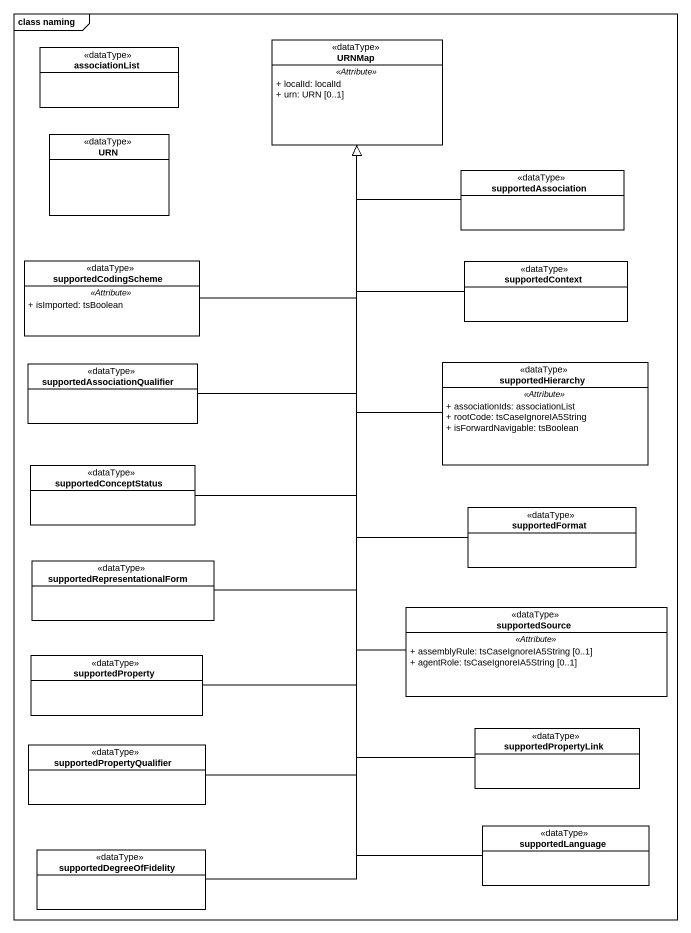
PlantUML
@startuml
mainframe class naming
hide circle
hide empty members
skinparam classAttributeIconSize 0
class URNMap <<dataType>> #FFFFFF {
  .. <<Attribute>> ..
  + localId: localId
  + urn: URN [0..1]
}
class associationList <<dataType>> #FFFFFF
class URN <<dataType>> #FFFFFF
class supportedAssociation <<dataType>> #FFFFFF
class supportedCodingScheme <<dataType>> #FFFFFF {
  .. <<Attribute>> ..
  + isImported: tsBoolean
}
class supportedContext <<dataType>> #FFFFFF
class "supportedAssociationQualifier" as supportedAssociationQualifie <<dataType>> #FFFFFF
class supportedHierarchy <<dataType>> #FFFFFF {
  .. <<Attribute>> ..
  + associationIds: associationList
  + rootCode: tsCaseIgnoreIA5String
  + isForwardNavigable: tsBoolean
}
class supportedConceptStatus <<dataType>> #FFFFFF
class supportedFormat <<dataType>> #FFFFFF
class "supportedRepresentationalForm" as supportedRepresentationalFor <<dataType>> #FFFFFF
class supportedSource <<dataType>> #FFFFFF {
  .. <<Attribute>> ..
  + assemblyRule: tsCaseIgnoreIA5String [0..1]
  + agentRole: tsCaseIgnoreIA5String [0..1]
}
class supportedProperty <<dataType>> #FFFFFF
class supportedPropertyLink <<dataType>> #FFFFFF
class supportedPropertyQualifier <<dataType>> #FFFFFF
class supportedDegreeOfFidelity <<dataType>> #FFFFFF
class supportedLanguage <<dataType>> #FFFFFF
supportedAssociation -left-|> URNMap
supportedCodingScheme -up-|> URNMap
supportedContext -up-|> URNMap
supportedAssociationQualifie -up-|> URNMap
supportedHierarchy -up-|> URNMap
supportedConceptStatus -up-|> URNMap
supportedFormat -up-|> URNMap
supportedRepresentationalFor -up-|> URNMap
supportedSource -up-|> URNMap
supportedProperty -up-|> URNMap
supportedPropertyLink -up-|> URNMap
supportedPropertyQualifier -up-|> URNMap
supportedDegreeOfFidelity -up-|> URNMap
supportedLanguage -up-|> URNMap
@enduml
